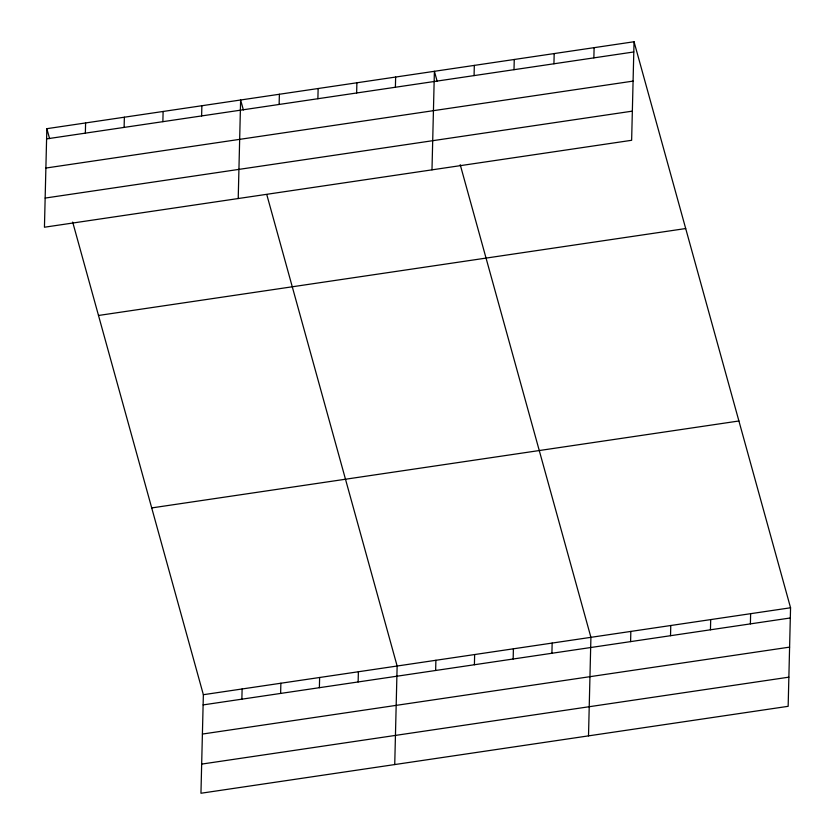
<?xml version="1.0" encoding="UTF-8"?>
<svg xmlns="http://www.w3.org/2000/svg" width="835" height="835" viewBox="0 0 835 835"><rect width="100%" height="100%" fill="white"/><g stroke="black" fill="none" stroke-linecap="round" stroke-linejoin="round"><path stroke-width="1.25" d="M46.843 128.684L44.443 227.224L631.636 140.29L634.047 41.75L46.843 128.684L49.599 138.641M85.358 133.151L85.598 122.943M124.112 127.411L124.363 117.203M162.867 121.67L163.117 111.472M201.621 115.94L201.872 105.732M72.676 222.079L203.364 694.71L200.953 793.25L788.156 706.316L790.557 607.776L634.047 41.75M238.215 198.542L240.626 99.991L243.382 109.959M241.868 699.166L242.119 688.969M279.13 104.459L279.381 94.261M280.623 693.436L280.873 683.228M317.885 98.728L318.135 88.52M319.377 687.696L319.628 677.488M356.639 92.988L356.889 82.78M358.132 681.955L358.382 671.758M395.393 87.247L395.644 77.05M394.736 764.557L397.136 666.017L266.793 194.638M431.987 169.849L434.398 71.309L437.154 81.266M435.64 670.484L435.891 660.276M474.071 75.599L474.322 65.391M474.405 664.743L474.645 654.546M514.005 69.691L514.256 59.483M513.16 659.013L513.4 648.805M553.939 63.773L554.179 53.576M551.914 653.273L552.154 643.065M593.862 57.865L594.113 47.658M588.508 735.875L590.919 637.335L460.221 164.704M630.592 641.624L630.842 631.417M670.526 635.706L670.776 625.509M710.449 629.799L710.7 619.591M750.383 623.891L750.634 613.683M46.603 138.881L633.796 51.958M45.883 168.044L633.076 81.11M45.153 198.072L632.346 111.138M98.499 315.473L685.692 228.54M151.72 507.92L738.912 420.986M203.364 694.71L790.557 607.776M203.114 704.907L790.307 617.973M202.404 734.059L789.597 647.125M201.673 764.098L788.866 677.164"/></g></svg>
